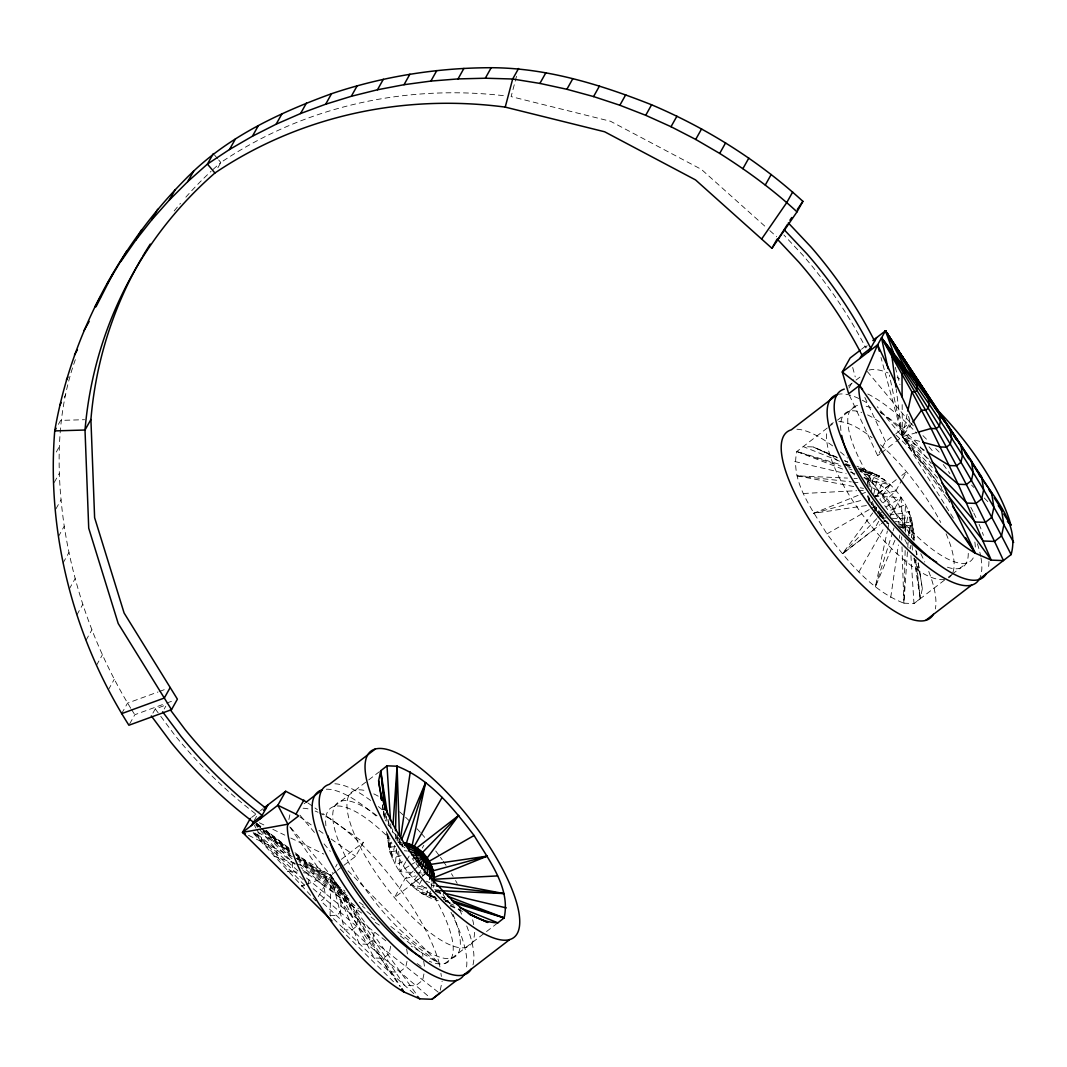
<?xml version="1.0" encoding="UTF-8"?>
<svg xmlns="http://www.w3.org/2000/svg" width="1067" height="1067" viewBox="0 0 1067 1067"><rect width="100%" height="100%" fill="white"/><g stroke="black" fill="none" stroke-linecap="round" stroke-linejoin="round"><path stroke-width="0.75" stroke-dasharray="5 3.75" d="M413.849 993.657L374.197 957.979L330.076 915.433L330.85 875.367L332.424 872.566M395.323 838.915L395.444 833.967M944.482 580.128L913.966 603.575L903.882 603.188L905.163 550.305M905.603 532.14L905.723 527.178L898.654 523.43M871.179 491.674L872.673 480.297L874.927 474.108C898.854 486.165 914.952 513.107 913.926 540.102M130.761 708.288C96.817 652.804 74.063 590.518 64.247 526.204C55.977 469.72 56.218 410.968 76.357 356.871M396.471 848.665L395.404 864.763C405.007 881.302 419.384 895.44 438.257 900.708M397.017 840.623L397.444 834.181M903.962 528.779L905.576 504.638L888.758 510.893L879.915 499.409L890.211 484.698L859.895 471.321M392.509 832.193L392.736 828.899M827.272 428L796.822 451.528C790.18 481.737 812.294 509.426 826.912 533.913C847.825 561.229 870.885 590.344 903.882 603.188L907.657 548.745M907.777 547.104L908.124 542.156M908.577 535.554L909.151 527.311L911.285 525.618L912.005 522.23L905.443 522.817L894.066 521.376M867.391 486.352L869.365 475.655L871.499 473.975L874.927 474.108M876.327 510.319L876.607 507.985L875.487 506.972L875.954 509.986M432.122 882.729L429.481 895.426L426.053 895.293L421.585 893.359L424.346 887.397C410.702 877.741 398.658 863.336 395.537 846.584L388.975 847.171L386.454 830.98L389.748 852.026L395.404 864.763L405.46 860.549M404.94 847.785L399.712 844.17L400.192 840.876M890.718 597.48L898.387 544.944M899.348 538.368L899.828 535.087M873.686 494.421L876.621 482.004L879.395 476.042L859.695 467.359M288.877 819.509L289.864 814.828M396.217 850.879L389.748 852.026L388.695 835.674M402.112 846.985L402.646 844.477L399.405 844.037M390.709 946.189L389.108 953.765L383.36 958.313L374.197 957.979L330.85 875.367L287.903 824.191M406.994 961.34L405.78 967.115L399.405 972.157L389.215 971.784L330.85 875.367L296.519 855.04M423.946 973.944L422.625 980.28L415.61 985.815L404.406 985.401L330.85 875.367L293.918 857.388M440.244 990.229L442.138 981.147M881.342 523.644L886.157 520.029L880.822 516.161L878.768 510.56M910.925 555.494L913.966 603.575L920.261 598.6L922.341 588.624L918.314 562.923M308.15 884.236L309.003 880.168L308.11 874.366L301.041 867.511M907.123 414.276L902.362 436.683L895.853 441.671M894.946 540.262L875.367 586.837L887.357 530.953M887.691 529.352L888.718 524.564M394.737 845.304L391.936 858.028L401.232 855.601M396.15 838.929L397.204 834.167M904.829 530.472L909.044 511.373L902.829 513.227L890.758 514.774L888.758 510.893M516.508 76.304L511.12 96.604L610.511 121.265L701.419 169.4L767.506 228.551M433.082 887.544L433.842 884.73M867.511 483.258L869.365 475.655L861.482 473.041M875.367 586.837L892.599 532.486M893.092 530.939L894.066 527.832M876.687 496.502L881.235 485.205L884.61 479.657L860.095 470.307M426.053 895.293L428.307 889.104L424.346 887.397M884.53 521.109L887.037 521.963L874.847 508.652L871.512 503.464L872.379 501.29M402.379 844.037L399.712 844.17L400.979 841.156M421.745 879.942L416.37 889.745L437.817 897.921M64.26 397.284L65.727 394.657M58.405 424.346L60.619 420.398L84.533 419.691M56.298 452.021L59.245 446.766M217.868 167.759L220.816 162.504A430.535 404.58 29.3 0 1 504.704 95.803M54.244 482.444L59.392 473.241M55.911 508.946L61.072 499.756M58.352 536.714L64.247 526.204M63.046 563.029L68.942 552.519M69.222 589.131L75.117 578.634M76.864 614.939L82.759 604.442M85.96 640.373L91.855 629.877M96.47 665.355L102.365 654.858M108.381 689.802L114.276 679.306M121.625 713.65L127.52 703.14L158.009 691.99M129.641 723.919L134.802 714.73L165.225 703.62M152.901 713.129L155.262 708.928L166.559 704.794M164.211 708.995L165.785 706.194M254.093 820.71L257.24 815.108A456.823 429.281 29.3 0 1 174.775 735.163L159.156 714.17M335.572 866.964L337.145 864.15M343.867 865.364L355.578 856.361L363.447 842.356L322.754 813.494M413.036 871.259L405.153 878.568L394.443 897.627L421.145 877.114L410.755 884.703L431.988 894.066M422.265 848.065L423.799 845.344M867.138 345.588L865.83 347.922A463.491 435.536 29.3 0 0 802.837 255.186L783.898 234.993M848.945 388.081L853.653 379.679M849.385 395.203L877.634 455.676L881.569 448.673M882.356 447.273L885.503 441.671L894.613 434.669M908.51 416.33L910.218 422.665L902.362 436.683L954.205 519.509M878.715 521.336L874.126 529.512L842.33 553.933L872.726 512.907M883.143 502.944L895.827 490.833L901.948 479.937M902.709 478.576L906.523 471.774L898.894 477.629M858.855 571.992L883.956 527.938M418.251 874.793L421.065 869.992L412.222 858.508M405.78 861.763L399.912 871.766L414.716 872.579M406.62 860.335L409.141 856.054M890.158 516.215L901.068 497.635L874.74 496.195L897.627 478.603M336.065 871.366L330.85 875.367L315.712 900.868L252.679 832.527M417.384 876.02L410.755 884.703L426.76 887.984M911.978 423.399L902.362 436.683L949.71 502.424M873.7 511.586L876.647 507.612M876.781 518.669L842.33 553.933L880.035 524.657M877.928 517.495L881.382 513.974M414.103 870.245L417.824 866.457M391.829 842.09L389.682 843.784L392.923 843.69M867.764 481.67L869.645 480.177L871.499 473.975L859.535 468.426M871.739 504.718L869.645 500.356L870.485 499.689L872.859 505.838M431.615 893.746L429.481 895.426L436.95 898.894M251.639 817.429L259.201 811.614M260.468 810.64L262.989 808.706M861.482 349.269L867.791 344.428M304.095 803.771L306.482 801.944M848.185 386.121L854.694 381.119M855.987 380.119L860.135 376.971M334.038 806.545L379.385 771.694M828.552 427.027L833.634 423.119M837.475 420.158L856.094 405.847M341.32 859.348L363.447 842.356M895.907 433.669L910.218 422.665L913.699 426.2M337.359 870.365L342.56 866.364M877.634 455.676L880.235 453.675M881.542 452.675L894.559 442.672M422.425 876.14L426.24 873.206L421.718 874.353M444.886 963.554L497.862 922.835M948.31 577.167L950.884 575.193M952.164 574.206L966.942 562.856M422.372 876.074L426.24 873.206M408.968 865.991L399.912 871.766L398.631 850.532M886.17 506.865L901.068 497.635L903.029 530.299M411.369 864.537L414.81 862.549M826.912 533.913L869.618 509.372M871.045 508.559L875.313 506.105M878.728 513.68L881.422 512.413M866.391 505.571L813.641 513.294L859.402 494.835M860.936 494.221L865.51 492.367M304.588 884.996L301.508 886.13L305.589 886.264L253.146 832.54M306.136 884.436L330.85 875.367L418.784 997.472M159.53 691.429L167.146 688.642M166.745 703.06L172.841 700.832M916.713 432.575L902.362 436.683L877.221 406.714M813.641 513.294L862.469 500.063M895.827 490.833L874.74 496.195L890.211 484.698L866.217 479.79M405.153 878.568L415.69 875.887M882.889 518.229L886.384 517.828M803.438 493.488L856.641 490.7M858.308 490.607L864.964 490.26M901.348 527.191L909.151 527.311L910.418 535.407M398.164 842.223L404.233 843.223M259.948 840.849L261.602 840.369L261.602 837.888L256.787 829.539M330.076 915.433L336.198 915.633L340.04 912.592L341.32 906.51L339.973 897.8L298.907 861.402M888.064 522.323L883.969 520.643L888.851 523.87L886.277 522.75M899.894 527.191L909.151 527.311L909.671 535.594M853.76 486.539L796.982 475.815L847.478 478.096M853.987 478.389L857.254 478.536M865.39 478.896L868.645 479.056L870.512 486.912M435.576 890.505L438.844 890.652M416.37 872.673L422.945 873.033M892.012 518.229L898.294 518.815L911.231 517.375L914.779 540.049M404.26 850.732L407.394 851.026M297.119 872.139L287.476 871.219L290.544 871.312L292.465 869.778L292.438 862.376L262.882 831.473M303.548 872.753L330.85 875.367L400.272 986.281M796.982 475.815L851.306 481.884M852.96 482.071L859.535 482.804M434.856 885.863L431.561 885.49L429.908 880.995M877.354 511.653L879.675 511.96M898.334 524.924L911.285 525.618L912.885 538.595M898.294 526.458L902.922 527.311L904.816 525.818C904.429 506.705 888.091 485.325 869.645 480.177L868.858 486.672C884.303 490.553 895.28 507.492 898.854 522.417M860.255 487.766L863.496 488.379M434.762 889.611L442.765 891.252M794.728 461.504L846.158 473.708M863.83 477.909L868.645 479.056L864.07 477.296M435.536 891.118L441.965 892.639M919.767 441.391L902.362 436.683L881.009 357.525M842.663 469.093L796.822 451.528L841.316 464.905M847.665 466.812L850.839 467.759M860.375 470.627L871.499 473.975L859.348 469.107M435.829 897.334L429.481 895.426L437.07 898.467M443.779 899.721L450.127 901.642M796.822 451.528L840.969 466.212M848.865 468.84L852.013 469.893M441.071 896.894L447.38 898.988M295.279 863.403L273.619 856.121L276.94 855.16L276.927 850.226L258.868 828.579M296.826 863.923L330.85 875.367L359.326 943.988L367.475 944.268L429.454 997.205M849.559 465.946L843.277 463.825L849.372 466.212M858.975 469.133L879.395 476.042L856.854 466.159M421.585 893.359L437.283 898.667M445.139 901.322L451.421 903.456M445.473 900.841L450.074 902.602M850.306 472.027L854.894 473.775M435.376 891.519L443.018 894.453M839.582 461.184L803.118 446.566L813.187 446.94L836.955 457.33M845.664 463.612L850.226 465.439M449.234 903.349L456.836 906.39M883.463 515.641L877.354 512.253M872.686 502.797L875.313 508.879M877.581 512.107L880.368 513.307M426.267 881.209L429.588 882.636M844.544 460.677L847.571 462.011M837.275 457.543L813.187 446.94L837.115 458.036M844.784 460.837L847.825 462.184M450.167 905.923L462.504 911.405M843.223 463.958L850.799 467.306M444.112 899.414L450.167 902.095M450.407 905.136L460.877 909.978M259.361 822.764L265.35 825.671M272.832 829.312L284.809 835.141M290.798 838.048L323.741 854.067M248.504 835.314L292.438 856.668M883.689 517.082L877.381 512.493M257.894 832.18L289.357 850.799M924.489 450.274L902.362 436.683L889.385 375.117M439.897 966.942L439.404 963.794L411.235 946.109M375.237 922.381L379.359 925.156M361.593 913.019L302.881 870.365M826.351 452.648L840.436 462.411M307.829 802.904L317.326 809.64M299.974 816.922L312.178 825.578M318.953 830.393L324.381 834.234M331.17 839.049L355.578 856.361M417.09 963.568L422.332 967.302M385.881 940.814L341.32 906.51L305.335 877.074M438.297 992.257L372.583 940.227L311.804 887.531M295.052 864.377L255.28 832.687M260.882 826.472L256.84 823.564M288.437 847.678L266.123 830.513L289.477 849.039M295.012 852.72L344.894 891.092M359.326 902.202L364.581 906.243M390.829 926.436L439.404 963.794A117.423 37.265 52.5 0 0 319.526 812.961M295.999 854.147L345.535 892.972M362.487 906.256L365.087 908.297M400.285 935.892L422.439 953.258L423.452 959.62M265.896 830.806L289.184 849.425M295.652 854.6L348.709 897.014M366.821 911.498L371.996 915.633M256.787 823.631L260.641 826.778M265.776 830.98L288.877 849.852M297.866 857.188L350.483 900.175M371.009 916.94L377.438 922.181M258.001 824.778L260.548 826.912M265.643 831.166L289.811 851.373M297.44 857.761L358.499 908.831M298 870.872L253.546 831.833M880.395 516.495L885.317 520.683M928.423 458.89L902.362 436.683L896.147 388.775M256.667 823.804L260.441 827.045M265.483 831.38L290.664 853.013M296.959 858.415L356.151 909.257L357.725 919.407L356.231 926.503L351.763 930.051L344.614 929.797L330.85 875.367M256.6 823.911L260.335 827.218M261.575 828.325L290.197 853.68M769.814 230.605L776.696 236.767M851.146 471.774L854.68 474.962M256.4 823.951L260.028 827.285M261.228 828.392L292.598 857.281M299.827 863.95L323.955 886.17L325.075 893.426L324.008 898.507L320.807 901.041L367.475 944.268L372.583 940.227L374.29 932.131L373.837 929.237M303.321 879.782L253.439 832.3M256.267 824.111L258.627 826.392M263.336 830.953L293.972 860.656M340.213 929.024L395.537 983.747M877.354 512.667L880.822 516.161M922.955 435.616L928.743 441.511M935.679 448.567L941.467 454.462M971.557 485.072L973.878 487.432M984.294 498.022L990.083 503.917M347.975 870.779L439.404 963.794M932.278 467.506L902.362 436.683L902.162 403.553M256.053 824.338L258.334 826.712M937.693 478.083L902.362 436.683L942.841 488.846M867.271 371.489L910.218 422.665M214.4 154.848L217.615 158.676M218.682 159.957L220.816 162.504A430.535 404.58 29.3 0 0 212.253 170.2M299.96 815.175L314.618 832.647M324.048 843.877L330.33 851.373M255.68 824.764L257.814 827.312M155.262 708.928L158.183 712.863M289.784 826.912L400.005 986.442M131.561 709.582L134.802 714.73M873.7 507.252L876.194 511.493L873.553 505.865M254.386 825.365L255.987 828.139M904.883 539.662L909.257 548.158M867.858 495.515L871.512 503.464M864.83 397.417L885.503 441.671M914.179 558.121L920.087 574.313L922.341 588.624M867.498 496.155L869.365 501.69M868.778 497.275L869.645 500.356M895.28 367.261L899.974 384.68M852.68 367.435L855.227 376.878M914.139 540.422L909.044 511.373L911.671 537.248M915.833 550.105L916.686 554.947M918.1 563.016L920.087 574.313M383.72 811.227L385.414 820.91M387.681 833.82L391.936 858.028L389.962 838.622M440.898 973.264L441.391 976.412M423.692 961.22L424.946 969.183M406.647 948.963L407.661 955.405M916.553 551.532L917.046 554.613M911.925 545.13L912.939 551.612M913.952 558.094L920.261 598.6L916.046 559.601M388.548 821.03L389.548 827.512M382.399 804.851L384.68 819.496M382.413 805.065L383.173 809.92M383.426 811.547L384.68 819.643M915.473 559.682L920.261 598.6M386.294 816.215L387.294 824.324M385.294 813.041L386.161 821.177M387.574 834.167L388.975 847.171M388.001 819.216L388.815 827.312M868.938 498.476L869.205 502.41M910.298 545.544L910.511 548.865M390.669 823.857L391.096 830.486M397.844 837.475L398.138 842.37M901.655 536.848L901.762 540.169M901.988 546.797L903.882 603.188M399.551 839.182L399.712 844.17M326.302 789.22A117.423 37.265 52.5 0 1 377.185 816.962M392.416 831.526A117.423 37.265 52.5 0 1 400.298 839.902M438.057 889.625A117.423 37.265 52.5 0 1 443.912 899.321M450.994 912.285A117.423 37.265 52.5 0 1 465.892 970.396M434.349 896.813A96.79 30.716 52.5 0 1 429.294 961.274M325.915 825.805A96.79 30.716 52.5 0 1 389.135 838.128M303.081 808.226A117.423 37.265 52.5 0 1 309.723 809.266M315.138 811.053A117.423 37.265 52.5 0 1 318.033 812.267M174.188 210.933A430.535 404.58 29.3 0 1 180.47 203.357M185.831 197.168A430.535 404.58 29.3 0 1 211.053 171.32M474.455 932.318A96.79 30.716 52.5 0 1 386.534 887.784A96.79 30.716 52.5 0 1 365.301 790.647M373.797 793.875A96.79 30.716 52.5 0 1 378.465 796.342M399.632 811.84A96.79 30.716 52.5 0 1 404.38 816.122M405.58 817.242A96.79 30.716 52.5 0 1 410.328 821.843M416.984 828.739A96.79 30.716 52.5 0 1 420.318 832.367M421.425 833.607A96.79 30.716 52.5 0 1 424.706 837.355M435.736 850.999A96.79 30.716 52.5 0 1 439.537 856.094M440.458 857.361A96.79 30.716 52.5 0 1 442.272 859.909M443.232 861.269A96.79 30.716 52.5 0 1 446.046 865.377M451.434 873.686A96.79 30.716 52.5 0 1 453.115 876.447M455.542 880.528A96.79 30.716 52.5 0 1 457.196 883.423M472.654 919.767A96.79 30.716 52.5 0 1 473.735 924.849M452.968 914.312A96.79 30.716 52.5 0 1 422.945 948.456A96.79 30.716 52.5 0 1 336.999 836.888A96.79 30.716 52.5 0 1 377.038 815.775M387.868 824.804A96.79 30.716 52.5 0 1 393.83 830.366M443.072 894.279A96.79 30.716 52.5 0 1 446.953 901.482M334.865 783.792A117.423 37.265 52.5 0 1 370.609 800.437M378.398 806.545A117.423 37.265 52.5 0 1 384.253 811.534M459.49 909.684A117.423 37.265 52.5 0 1 462.758 916.593M466.706 925.956A117.423 37.265 52.5 0 1 472.961 964.968M944.535 579.421A96.79 30.716 52.5 0 1 868.431 522.523A96.79 30.716 52.5 0 1 827.178 430.788M830.633 424.493A96.79 30.716 52.5 0 1 833.327 422.705M838.782 421.638A96.79 30.716 52.5 0 1 872.166 437.817M880.488 444.766A96.79 30.716 52.5 0 1 940.747 522.497M946.109 533.78A96.79 30.716 52.5 0 1 952.604 573.059M952.044 574.179A96.79 30.716 52.5 0 1 948.75 577.794M968.262 553.346A96.79 30.716 52.5 0 1 947.123 567.097M840.916 430.548A96.79 30.716 52.5 0 1 861.776 412.476M867.604 414.903A96.79 30.716 52.5 0 1 882.342 423.959M895.8 434.963A96.79 30.716 52.5 0 1 944.362 493.327M947.749 498.836A96.79 30.716 52.5 0 1 949.35 501.543M796.889 429.241A117.423 37.265 52.5 0 1 832.62 445.886M840.409 451.995A117.423 37.265 52.5 0 1 847.451 458.036M858.148 468.146A117.423 37.265 52.5 0 1 912.992 539.342M920.794 553.72A117.423 37.265 52.5 0 1 924.769 562.042M928.73 571.405A117.423 37.265 52.5 0 1 935.332 608.937M837.222 394.55A117.423 37.265 52.5 0 1 860.762 399.431M862.296 400.218A117.423 37.265 52.5 0 1 869.192 404.206M879.902 411.635A117.423 37.265 52.5 0 1 931.211 463.491M977.399 543.783A117.423 37.265 52.5 0 1 980.72 556.374M981.013 558.001A117.423 37.265 52.5 0 1 979.919 577.807M973.237 557.894A96.79 30.716 52.5 0 1 885.21 500.516A96.79 30.716 52.5 0 1 858.602 405.407M866.164 406.234A96.79 30.716 52.5 0 1 873.153 408.768M880.528 412.636A96.79 30.716 52.5 0 1 925.569 452.955M974.851 542.049A96.79 30.716 52.5 0 1 975.331 547.918M869.005 370.116A117.423 37.265 52.5 0 1 888.077 372.943M897.2 377.505A117.423 37.265 52.5 0 1 899.708 378.998M867.818 394.003A117.423 37.265 52.5 0 1 916.726 433.162M928.997 446.766A117.423 37.265 52.5 0 1 934.225 453.022M943.241 464.505A117.423 37.265 52.5 0 1 949.883 473.615M970.81 507.292A117.423 37.265 52.5 0 1 973.051 511.586M973.771 513.014A117.423 37.265 52.5 0 1 977.132 519.976M979.066 524.297A117.423 37.265 52.5 0 1 983.441 535.341M988.922 561.469A117.423 37.265 52.5 0 1 987.949 569.711"/><path stroke-width="1.5" d="M395.524 830.659L397.084 766.213L387.014 765.826L380.719 770.801L378.625 780.777L381.653 800.21M429.721 879.368C430.761 863.083 421.505 844.864 403.926 842.77M433.936 883.289C436.07 865.044 422.572 845.891 404.233 843.223C418.051 847.531 429.107 859.642 433.482 873.246L433.709 881.489C435.843 866.071 424.559 852.893 412.129 845.531L408.928 846.424L408.954 851.173L420.171 854.894L428.094 860.375L433.069 875.193L431.842 876.167L427.293 874.98C427.84 865.764 425.746 851.679 415.663 848.718L414.823 849.372C414.996 857.895 422.265 867.418 430.494 869.712L431.335 869.045C429.214 857.134 415.316 848.532 404.22 844.957M393.083 823.951L397.084 766.213C430.094 779.057 453.155 808.172 474.068 835.488C488.686 859.975 510.8 887.664 504.157 917.873L497.862 922.835C467.093 921.915 446.073 893.399 426.24 873.206C405.047 845.918 382.826 816.055 378.625 780.777M400.672 837.595L410.248 771.921M424.293 872.899C425.72 866.431 426.467 858.842 423.039 852.933L417.704 848.732L413.943 847.438M171.507 709.675L118.21 623.515L88.721 528.192L85.013 430.014A430.535 404.58 29.3 0 1 214.92 173.001A430.535 404.58 29.3 0 1 505.225 107.113L604.616 131.774L695.524 179.91L771.948 248.291L797.009 211.853L802.904 201.343C758.57 160.704 706.914 128.307 651.604 104.793C600.548 84.6 546.557 67.848 491.207 67.714C437.03 67.781 382.893 76.411 331.544 93.709C282.021 111.782 232.446 134.535 193.714 171.04C121.705 240.102 71.742 332.491 54.724 430.908C46.468 533.673 73.703 638.373 128.907 725.24L171.507 709.675L177.402 699.165L124.105 613.005L94.616 517.682L90.908 419.504A430.535 404.58 29.3 0 1 141.724 258.054M978.746 579.594L1011.116 554.573C1021.026 518.695 985.601 490.647 971.357 460.811L885.45 330.85L872.846 340.546M907.804 411.075L911.898 391.869L881.529 337.866L888.011 368.635M411.915 846.438L425.613 782.564L401.619 839.662M505.225 107.113L512.68 79.011L518.575 68.501M406.407 843.117L425.613 782.564M935.732 471.067L966.795 503.077L975.985 503.411L981.72 498.863L983.641 489.766L981.587 476.722L885.45 330.85L877.594 344.868L858.828 388.255A117.423 37.265 52.5 0 0 975.291 553.199L991.256 560.135L1003.473 560.588C968.102 483.618 927.303 409.141 881.529 337.866L916.86 383.026L950.23 429.347L960.9 445.019L962.487 455.169L960.994 462.264L956.525 465.799L949.377 465.559L927.25 451.968M421.745 868.485L425.453 856.281L420.932 851.626M96.03 306.749L113.089 273.352M94.91 306.883L100.805 296.373M107.193 283.862L126.72 251.092M84 330.597L89.161 321.407M120.824 261.602L135.749 240.182L141.644 229.672M74.49 354.938L77.438 349.683M135.749 240.182L151.794 219.815L157.689 209.305M66.434 379.812L67.901 377.185M151.794 219.815L169.306 200.089L175.201 189.579M59.832 405.167L61.312 402.539M169.306 200.089L187.819 181.55L193.714 171.04M56.191 428.28L54.724 430.908L85.013 430.014L90.908 419.504M213.333 153.581L207.438 164.091L187.819 181.55M214.92 173.001L207.438 164.091L229.485 149.527L235.38 139.03M229.485 149.527L252.412 136.229L258.307 125.719M252.412 136.229L276.126 124.212L282.021 113.716M276.126 124.212L300.561 113.542L306.456 103.032M300.561 113.542L325.648 104.219L331.544 93.709M325.648 104.219L351.296 96.297L357.192 85.787M351.296 96.297L377.451 89.775L383.346 79.278M377.451 89.775L404.006 84.706L409.901 74.197M404.006 84.706L430.881 81.079L436.79 70.569M430.881 81.079L458.023 78.918L463.918 68.408M458.023 78.918L485.312 78.224L491.207 67.714M170.2 687.535L164.305 698.031L121.625 713.65M485.312 78.224L512.68 79.011L539.889 83.413L545.784 72.916M539.889 83.413L566.87 89.281L572.766 78.771M566.87 89.281L593.559 96.564L599.454 86.054M593.559 96.564L619.86 105.246L625.755 94.736M331.97 920.874L242.516 832.407L250.372 818.389M619.86 105.246L645.708 115.303L651.604 104.793M251.345 825.618L253.306 822.11L262.135 815.335A463.491 435.536 29.3 0 1 181.097 736.457L162.637 711.809M260.175 818.829L268.03 804.825M306.482 801.944L285.689 791.261L277.833 805.265L242.516 832.407L245.503 833.861M645.708 115.303L671.01 126.706L676.918 116.21M242.516 832.407L287.903 824.191L298.613 815.948L295.999 814.094L303.868 800.09M671.01 126.706L695.697 139.43L701.593 128.92M797.009 211.853C773.255 189.873 747.033 170.693 719.692 153.421L725.587 142.911M742.912 168.626L748.807 158.129M765.292 185.031L771.188 174.521M792.661 192.047L786.766 202.557L761.611 239.061M771.948 248.291L777.096 239.101M859.935 358.432L861.896 354.938A463.491 435.536 29.3 0 0 798.903 262.189L777.736 239.622L787.539 224.337M868.765 351.657L876.621 337.639M413.783 847.145L442.111 797.409M789.913 220.242L791.767 217.548M797.342 209.452L802.904 201.343M912.939 422.065L921.595 410.115L925.676 410.248L928.237 408.208L929.104 404.153L928.197 398.351L885.45 330.85L893.519 352.79L893.519 355.258L891.865 355.738L895.933 387.121M427.28 857.815L458.637 815.468L415.743 848.785M418.851 865.337L424.773 857.908L427.307 858.028M421.892 853.08L458.637 815.468M401.419 989.562L403.779 991.897L419.744 998.819L431.975 999.286L439.604 993.257M264.243 807.732L285.689 791.261M860.229 350.243L850.132 357.992L842.276 372.01L848.692 393.736L859.415 385.494L862.549 389.242M263.549 810.266L266.07 808.333A463.491 435.536 29.3 0 1 185.031 729.455L170.453 709.995M861.896 354.938L870.725 348.149A456.823 429.281 29.3 0 0 806.945 253.853L784.392 229.952M877.594 344.868L842.276 372.01L859.415 385.494L975.291 553.199L877.594 344.868L879.301 351.203M306.602 801.81L322.221 789.807A117.423 37.265 52.5 0 0 360.193 908.124A117.423 37.265 52.5 0 0 464.332 974.251M375.197 749.101L329.29 784.378A117.423 37.265 52.5 0 0 367.261 902.695A117.423 37.265 52.5 0 0 471.401 968.836M431.975 999.286L456.689 980.28M463.758 974.851L509.679 939.574A117.423 37.265 52.5 0 0 442.045 787.419A117.423 37.265 52.5 0 0 375.597 806.025A117.423 37.265 52.5 0 0 509.679 939.574M925.769 620.3L971.69 585.023M428.507 861.669L474.068 835.488M416.157 861.829L424.773 857.908L427.4 859.028L429.774 863.11M433.936 877.648L487.326 856.107L431.281 864.31M918.314 432.122L931.078 428.481L936.186 428.654L939.373 426.106L940.454 421.038L939.32 413.783L885.45 330.85L905.296 367.848L905.309 372.783L901.988 373.743L902.122 396.924M432.202 871.045L487.326 856.107M413.836 858.215L424.773 857.908L428.107 863.563C423.946 862.403 420.251 857.561 420.158 853.24L421.265 852.933C427.56 860.962 432.308 870.685 432.055 881.089M434.349 879.235L497.542 875.914M440.471 890.718L503.984 893.586L434.229 880.408M411.595 854.72L420.611 856.094L424.773 857.908L420.025 853.92L408.514 848.372M436.496 886.037L503.984 893.586M407.554 844.344L412.649 846.544M443.579 893.026L506.251 907.897M922.928 442.258L940.334 446.966L946.456 447.166L950.297 444.125L951.577 438.044L950.23 429.347M453.315 902.589L504.157 917.873L447.607 896.213M452.115 900.561L504.157 917.873M459.864 907.617L497.862 922.835M469.733 914.526L487.792 922.462L468.346 913.445M295.999 814.094L277.833 805.265L287.903 824.191L287.33 826.938A117.423 37.265 52.5 0 0 403.779 991.897L402.019 989.082L403.779 991.897M695.697 139.43L719.692 153.421M932.145 462.064L958.206 484.271L991.256 560.135L952.604 506.452M417.384 996.751L419.744 998.819M1007.435 521.576L1010.916 525.111A117.423 37.265 52.5 0 0 935.852 408.434M788.326 222.936L810.867 246.837A456.823 429.281 29.3 0 1 874.66 341.147M941.988 483.098L975.171 522.003L985.374 522.363L991.75 517.322L993.87 507.225L991.59 492.741L885.45 330.85L916.86 383.026L916.886 390.429L914.966 391.962L911.898 391.869L931.078 428.481L958.206 484.271L966.369 484.551L971.463 480.51L973.171 472.414L971.357 460.811M945.882 492.754L983.334 541.009L994.537 541.436L1001.54 535.901L1003.874 524.791L1001.366 508.866L994.124 497.742M424.173 855.16L426.173 857.775M151.327 715.93L170.853 742.165A456.823 429.281 29.3 0 0 253.306 822.11M932.545 403.179L885.45 330.85L914.339 375.571M934.359 405.953L938.88 412.916M940.694 415.69L944.322 421.252M947.029 425.426L950.657 430.988M953.378 435.163L956.085 439.337M965.142 453.235L968.769 458.81M978.732 474.108L980.546 476.882M988.696 489.406L992.31 494.968M916.14 378.372L919.754 383.96M921.555 386.761L925.169 392.349M927.877 396.537L931.491 402.126M934.199 406.314L936.906 410.515M998.272 505.545L1001.886 511.133M1003.687 513.921L1010.916 525.111M427.187 859.082L428.907 861.763M965.622 537.768L975.291 553.199M1013.65 542.463C974.745 471.121 930.477 402.726 881.529 337.866C929.744 406.94 973.117 479.39 1011.116 554.573M430.441 864.403L431.948 869.618M432.575 872.406L433.655 875.38M381.733 799.93L380.892 795.088L381.653 799.97M384.934 809.8L380.719 770.801L387.534 814.548M380.719 770.801L385.507 809.72M387.014 765.826L390.469 820.536M397.084 766.213L399.445 835.874M421.638 957.459A96.79 30.716 52.5 0 1 327.902 835.794M142.551 256.64A430.535 404.58 29.3 0 1 150.26 244.103M933.412 614.272A117.423 37.265 52.5 0 1 829.272 548.145A117.423 37.265 52.5 0 1 791.301 429.828L837.222 394.55A117.423 37.265 52.5 0 0 875.193 512.867A117.423 37.265 52.5 0 0 979.333 578.994M936.639 562.202A96.79 30.716 52.5 0 1 841.676 435.349M986.388 573.566A117.423 37.265 52.5 0 1 882.262 507.439A117.423 37.265 52.5 0 1 844.277 389.122"/></g></svg>
